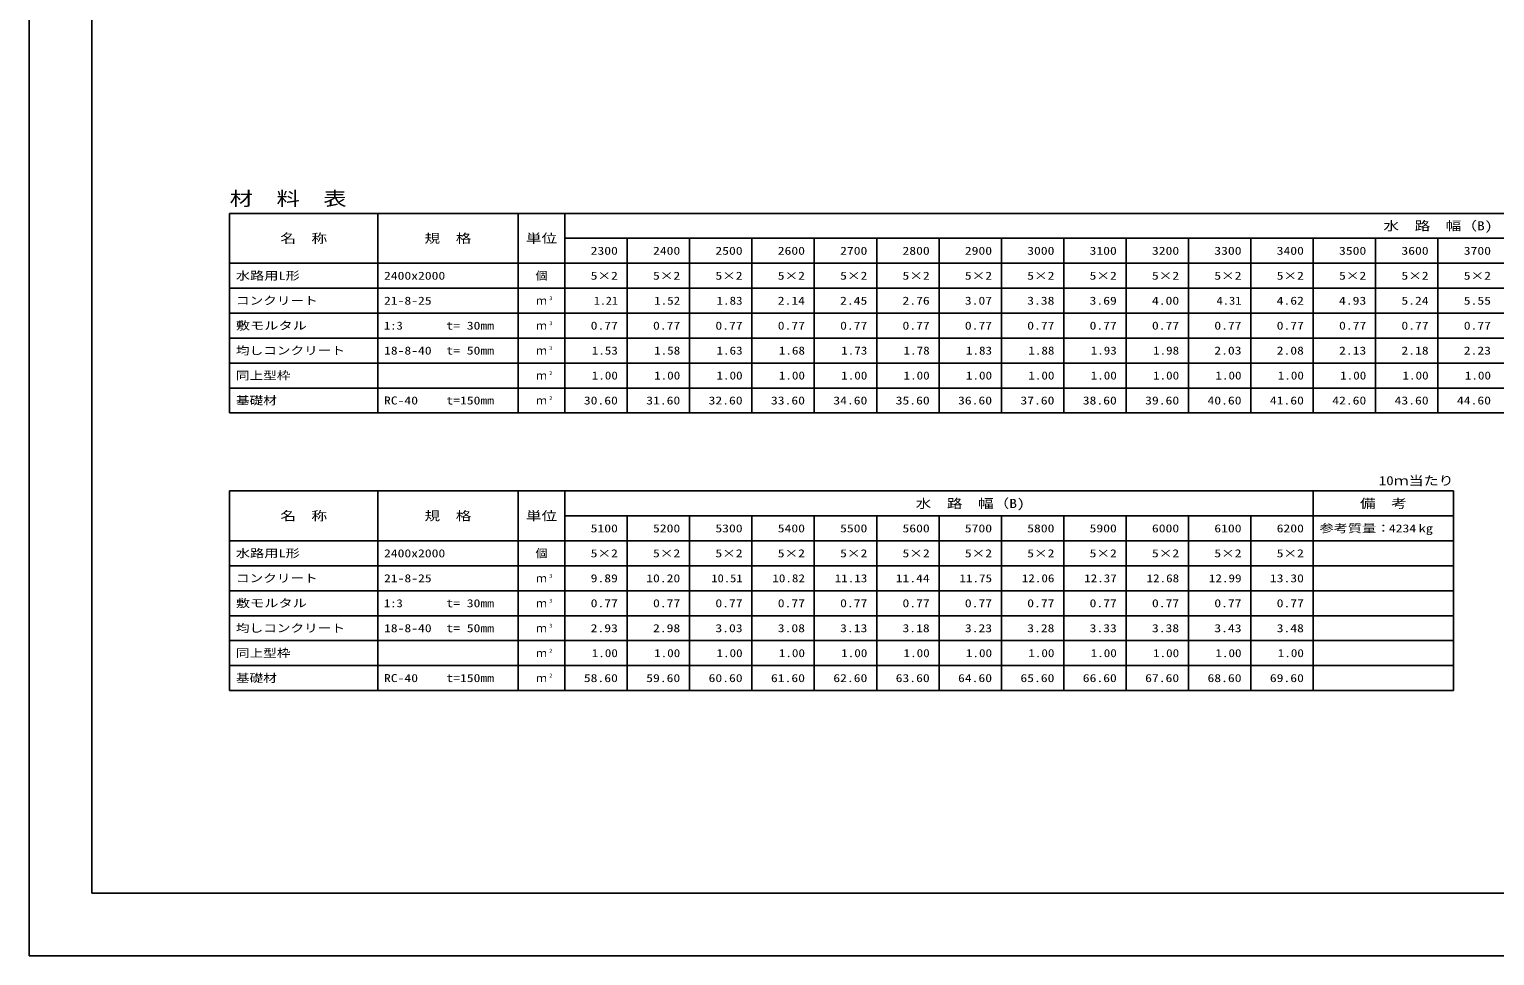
# Model space of a CAD drawing. Units: millimetres at full size; details may follow other scales. Extents: x 0 to 25230, y 0 to 17820.
# Drawn here: x 0 to 14098, y 0 to 8910 of the extents above; entities that cross this region are included whole.
import ezdxf
from ezdxf.enums import TextEntityAlignment as Align

# ---------------------------------------------------------------- set-up
doc = ezdxf.new("R2010")
doc.units = ezdxf.units.MM
doc.layers.add('D-MTR', color=7, linetype='Continuous')
doc.layers.add('D-MTR-TXT', color=7, linetype='Continuous')
for name, color, linetype, lineweight in [('D-MTR-FRAM', 7, 'Continuous', 25), ('D-MTR-LINE', 7, 'Continuous', 25), ('D-TTL', 2, 'Continuous', 25)]:
    doc.layers.add(name, color=color, linetype=linetype, lineweight=lineweight)
doc.styles.add('ＭＳ ゴシック', font='')
doc.styles.get('ＭＳ ゴシック').set_extended_font_data('MS Gothic')

msp = doc.modelspace()

# ---------------------------------------------------------------- linework, layer by layer
at = {"layer": 'D-MTR-FRAM'}
for p, q in [((1927.5, 7140), (23302.5, 7140)), ((1927.5, 7140), (1927.5, 5220)), ((5152.5, 6900), (23302.5, 6900)), ((1927.5, 5220), (23302.5, 5220)), ((1927.5, 4470), (13702.5, 4470)), ((1927.5, 4470), (1927.5, 2550)), ((12352.5, 4470), (12352.5, 2550)), ((13702.5, 4470), (13702.5, 2550)), ((5152.5, 4230), (13702.5, 4230)), ((1927.5, 2550), (13702.5, 2550))]:
    msp.add_line(p, q, dxfattribs=at)
at = {"layer": 'D-MTR-LINE'}
for p, q in [((3352.5, 7140), (3352.5, 5220)), ((4702.5, 7140), (4702.5, 5220)), ((5152.5, 7140), (5152.5, 5220)), ((5752.5, 6900), (5752.5, 5220)), ((6352.5, 6900), (6352.5, 5220)), ((6952.5, 6900), (6952.5, 5220)), ((7552.5, 6900), (7552.5, 5220)), ((8152.5, 6900), (8152.5, 5220)), ((8752.5, 6900), (8752.5, 5220)), ((9352.5, 6900), (9352.5, 5220)), ((9952.5, 6900), (9952.5, 5220)), ((10552.5, 6900), (10552.5, 5220)), ((11152.5, 6900), (11152.5, 5220)), ((11752.5, 6900), (11752.5, 5220)), ((12352.5, 6900), (12352.5, 5220)), ((12952.5, 6900), (12952.5, 5220)), ((13552.5, 6900), (13552.5, 5220)), ((1927.5, 6660), (23302.5, 6660)), ((1927.5, 6420), (23302.5, 6420)), ((1927.5, 6180), (23302.5, 6180)), ((1927.5, 5940), (23302.5, 5940)), ((1927.5, 5700), (23302.5, 5700)), ((1927.5, 5460), (23302.5, 5460)), ((3352.5, 4470), (3352.5, 2550)), ((4702.5, 4470), (4702.5, 2550)), ((5152.5, 4470), (5152.5, 2550)), ((5752.5, 4230), (5752.5, 2550)), ((6352.5, 4230), (6352.5, 2550)), ((6952.5, 4230), (6952.5, 2550)), ((7552.5, 4230), (7552.5, 2550)), ((8152.5, 4230), (8152.5, 2550)), ((8752.5, 4230), (8752.5, 2550)), ((9352.5, 4230), (9352.5, 2550)), ((9952.5, 4230), (9952.5, 2550)), ((10552.5, 4230), (10552.5, 2550)), ((11152.5, 4230), (11152.5, 2550)), ((11752.5, 4230), (11752.5, 2550)), ((1927.5, 3990), (13702.5, 3990)), ((1927.5, 3750), (13702.5, 3750)), ((1927.5, 3510), (13702.5, 3510)), ((1927.5, 3270), (13702.5, 3270)), ((1927.5, 3030), (13702.5, 3030)), ((1927.5, 2790), (13702.5, 2790))]:
    msp.add_line(p, q, dxfattribs=at)
at = {"layer": 'D-TTL'}
for points in [[(0, 0), (25230, 0), (25230, 17820), (0, 17820)], [(600, 600), (24630, 600), (24630, 17220), (600, 17220)]]:
    msp.add_lwpolyline(points, close=True, dxfattribs=at)

# ---------------------------------------------------------------- texts
at = {"layer": 'D-MTR', "style": 'ＭＳ ゴシック', "width": 1.25}
msp.add_text('材\u3000料\u3000表', height=132, dxfattribs=at).set_placement((1927.5, 7176), align=Align.BOTTOM_LEFT)
at = {"layer": 'D-MTR', "style": 'ＭＳ ゴシック', "width": 1.2}
msp.add_text('10ｍ当たり', height=87.98, dxfattribs=at).set_placement((13702.5, 4499), align=Align.BOTTOM_RIGHT)
at = {"layer": 'D-MTR-TXT', "style": 'ＭＳ ゴシック'}
for s, height, width, p in [('水\u3000路\u3000幅（B)', 87.98, 1.25, (13552.5, 7020)), ('名\u3000称', 87.98, 1.25, (2640, 6900)), ('規\u3000格', 87.98, 1.25, (4027.5, 6900)), ('単位', 87.98, 1.25, (4927.5, 6900)), ('個', 76.98, 1.1, (4927.5, 6540)), ('水\u3000路\u3000幅（B)', 87.98, 1.25, (9052.5, 4350)), ('備\u3000考', 87.98, 1.25, (13027.5, 4350)), ('名\u3000称', 87.98, 1.25, (2640, 4230)), ('規\u3000格', 87.98, 1.25, (4027.5, 4230)), ('単位', 87.98, 1.25, (4927.5, 4230)), ('個', 76.98, 1.1, (4927.5, 3870))]:
    msp.add_text(s, height=height, dxfattribs=dict(at, width=width)).set_placement(p, align=Align.MIDDLE_CENTER)
for s, width, p in [('2300', 1.25, (5662.5, 6780)), ('2400', 1.25, (6262.5, 6780)), ('2500', 1.25, (6862.5, 6780)), ('2600', 1.25, (7462.5, 6780)), ('2700', 1.25, (8062.5, 6780)), ('2800', 1.25, (8662.5, 6780)), ('2900', 1.25, (9262.5, 6780)), ('3000', 1.25, (9862.5, 6780)), ('3100', 1.25, (10462.5, 6780)), ('3200', 1.25, (11062.5, 6780)), ('3300', 1.25, (11662.5, 6780)), ('3400', 1.25, (12262.5, 6780)), ('3500', 1.25, (12862.5, 6780)), ('3600', 1.25, (13462.5, 6780)), ('3700', 1.25, (14062.5, 6780)), ('5×2', 1.25, (5662.5, 6540)), ('5×2', 1.25, (6262.5, 6540)), ('5×2', 1.25, (6862.5, 6540)), ('5×2', 1.25, (7462.5, 6540)), ('5×2', 1.25, (8062.5, 6540)), ('5×2', 1.25, (8662.5, 6540)), ('5×2', 1.25, (9262.5, 6540)), ('5×2', 1.25, (9862.5, 6540)), ('5×2', 1.25, (10462.5, 6540)), ('5×2', 1.25, (11062.5, 6540)), ('5×2', 1.25, (11662.5, 6540)), ('5×2', 1.25, (12262.5, 6540)), ('5×2', 1.25, (12862.5, 6540)), ('5×2', 1.25, (13462.5, 6540)), ('5×2', 1.25, (14062.5, 6540)), ('1.21', 1.1, (5662.5, 6300)), ('1.52', 1.2, (6262.5, 6300)), ('1.83', 1.2, (6862.5, 6300)), ('2.14', 1.25, (7462.5, 6300)), ('2.45', 1.25, (8062.5, 6300)), ('2.76', 1.25, (8662.5, 6300)), ('3.07', 1.25, (9262.5, 6300)), ('3.38', 1.25, (9862.5, 6300)), ('3.69', 1.25, (10462.5, 6300)), ('4.00', 1.25, (11062.5, 6300)), ('4.31', 1.15, (11662.5, 6300)), ('4.62', 1.25, (12262.5, 6300)), ('4.93', 1.25, (12862.5, 6300)), ('5.24', 1.25, (13462.5, 6300)), ('5.55', 1.25, (14062.5, 6300)), ('0.77', 1.25, (5662.5, 6060)), ('0.77', 1.25, (6262.5, 6060)), ('0.77', 1.25, (6862.5, 6060)), ('0.77', 1.25, (7462.5, 6060)), ('0.77', 1.25, (8062.5, 6060)), ('0.77', 1.25, (8662.5, 6060)), ('0.77', 1.25, (9262.5, 6060)), ('0.77', 1.25, (9862.5, 6060)), ('0.77', 1.25, (10462.5, 6060)), ('0.77', 1.25, (11062.5, 6060)), ('0.77', 1.25, (11662.5, 6060)), ('0.77', 1.25, (12262.5, 6060)), ('0.77', 1.25, (12862.5, 6060)), ('0.77', 1.25, (13462.5, 6060)), ('0.77', 1.25, (14062.5, 6060)), ('1.53', 1.2, (5662.5, 5820)), ('1.58', 1.2, (6262.5, 5820)), ('1.63', 1.2, (6862.5, 5820)), ('1.68', 1.2, (7462.5, 5820)), ('1.73', 1.2, (8062.5, 5820)), ('1.78', 1.2, (8662.5, 5820)), ('1.83', 1.2, (9262.5, 5820)), ('1.88', 1.2, (9862.5, 5820)), ('1.93', 1.2, (10462.5, 5820)), ('1.98', 1.2, (11062.5, 5820)), ('2.03', 1.25, (11662.5, 5820)), ('2.08', 1.25, (12262.5, 5820)), ('2.13', 1.25, (12862.5, 5820)), ('2.18', 1.25, (13462.5, 5820)), ('2.23', 1.25, (14062.5, 5820)), ('1.00', 1.2, (5662.5, 5580)), ('1.00', 1.2, (6262.5, 5580)), ('1.00', 1.2, (6862.5, 5580)), ('1.00', 1.2, (7462.5, 5580)), ('1.00', 1.2, (8062.5, 5580)), ('1.00', 1.2, (8662.5, 5580)), ('1.00', 1.2, (9262.5, 5580)), ('1.00', 1.2, (9862.5, 5580)), ('1.00', 1.2, (10462.5, 5580)), ('1.00', 1.2, (11062.5, 5580)), ('1.00', 1.2, (11662.5, 5580)), ('1.00', 1.2, (12262.5, 5580)), ('1.00', 1.2, (12862.5, 5580)), ('1.00', 1.2, (13462.5, 5580)), ('1.00', 1.2, (14062.5, 5580)), ('30.60', 1.25, (5662.5, 5340)), ('31.60', 1.25, (6262.5, 5340)), ('32.60', 1.25, (6862.5, 5340)), ('33.60', 1.25, (7462.5, 5340)), ('34.60', 1.25, (8062.5, 5340)), ('35.60', 1.25, (8662.5, 5340)), ('36.60', 1.25, (9262.5, 5340)), ('37.60', 1.25, (9862.5, 5340)), ('38.60', 1.25, (10462.5, 5340)), ('39.60', 1.25, (11062.5, 5340)), ('40.60', 1.25, (11662.5, 5340)), ('41.60', 1.25, (12262.5, 5340)), ('42.60', 1.25, (12862.5, 5340)), ('43.60', 1.25, (13462.5, 5340)), ('44.60', 1.25, (14062.5, 5340)), ('5100', 1.25, (5662.5, 4110)), ('5200', 1.25, (6262.5, 4110)), ('5300', 1.25, (6862.5, 4110)), ('5400', 1.25, (7462.5, 4110)), ('5500', 1.25, (8062.5, 4110)), ('5600', 1.25, (8662.5, 4110)), ('5700', 1.25, (9262.5, 4110)), ('5800', 1.25, (9862.5, 4110)), ('5900', 1.25, (10462.5, 4110)), ('6000', 1.25, (11062.5, 4110)), ('6100', 1.25, (11662.5, 4110)), ('6200', 1.25, (12262.5, 4110)), ('4234', 1.25, (13342.5, 4110)), ('5×2', 1.25, (5662.5, 3870)), ('5×2', 1.25, (6262.5, 3870)), ('5×2', 1.25, (6862.5, 3870)), ('5×2', 1.25, (7462.5, 3870)), ('5×2', 1.25, (8062.5, 3870)), ('5×2', 1.25, (8662.5, 3870)), ('5×2', 1.25, (9262.5, 3870)), ('5×2', 1.25, (9862.5, 3870)), ('5×2', 1.25, (10462.5, 3870)), ('5×2', 1.25, (11062.5, 3870)), ('5×2', 1.25, (11662.5, 3870)), ('5×2', 1.25, (12262.5, 3870)), ('9.89', 1.25, (5662.5, 3630)), ('10.20', 1.25, (6262.5, 3630)), ('10.51', 1.15, (6862.5, 3630)), ('10.82', 1.2, (7462.5, 3630)), ('11.13', 1.2, (8062.5, 3630)), ('11.44', 1.25, (8662.5, 3630)), ('11.75', 1.2, (9262.5, 3630)), ('12.06', 1.2, (9862.5, 3630)), ('12.37', 1.2, (10462.5, 3630)), ('12.68', 1.2, (11062.5, 3630)), ('12.99', 1.2, (11662.5, 3630)), ('13.30', 1.25, (12262.5, 3630)), ('0.77', 1.25, (5662.5, 3390)), ('0.77', 1.25, (6262.5, 3390)), ('0.77', 1.25, (6862.5, 3390)), ('0.77', 1.25, (7462.5, 3390)), ('0.77', 1.25, (8062.5, 3390)), ('0.77', 1.25, (8662.5, 3390)), ('0.77', 1.25, (9262.5, 3390)), ('0.77', 1.25, (9862.5, 3390)), ('0.77', 1.25, (10462.5, 3390)), ('0.77', 1.25, (11062.5, 3390)), ('0.77', 1.25, (11662.5, 3390)), ('0.77', 1.25, (12262.5, 3390)), ('2.93', 1.25, (5662.5, 3150)), ('2.98', 1.25, (6262.5, 3150)), ('3.03', 1.25, (6862.5, 3150)), ('3.08', 1.25, (7462.5, 3150)), ('3.13', 1.25, (8062.5, 3150)), ('3.18', 1.25, (8662.5, 3150)), ('3.23', 1.25, (9262.5, 3150)), ('3.28', 1.25, (9862.5, 3150)), ('3.33', 1.25, (10462.5, 3150)), ('3.38', 1.25, (11062.5, 3150)), ('3.43', 1.25, (11662.5, 3150)), ('3.48', 1.25, (12262.5, 3150)), ('1.00', 1.2, (5662.5, 2910)), ('1.00', 1.2, (6262.5, 2910)), ('1.00', 1.2, (6862.5, 2910)), ('1.00', 1.2, (7462.5, 2910)), ('1.00', 1.2, (8062.5, 2910)), ('1.00', 1.2, (8662.5, 2910)), ('1.00', 1.2, (9262.5, 2910)), ('1.00', 1.2, (9862.5, 2910)), ('1.00', 1.2, (10462.5, 2910)), ('1.00', 1.2, (11062.5, 2910)), ('1.00', 1.2, (11662.5, 2910)), ('1.00', 1.2, (12262.5, 2910)), ('58.60', 1.25, (5662.5, 2670)), ('59.60', 1.25, (6262.5, 2670)), ('60.60', 1.25, (6862.5, 2670)), ('61.60', 1.25, (7462.5, 2670)), ('62.60', 1.25, (8062.5, 2670)), ('63.60', 1.25, (8662.5, 2670)), ('64.60', 1.25, (9262.5, 2670)), ('65.60', 1.25, (9862.5, 2670)), ('66.60', 1.25, (10462.5, 2670)), ('67.60', 1.25, (11062.5, 2670)), ('68.60', 1.25, (11662.5, 2670)), ('69.60', 1.25, (12262.5, 2670))]:
    msp.add_text(s, height=76.98, dxfattribs=dict(at, width=width)).set_placement(p, align=Align.MIDDLE_RIGHT)
for s, width, p in [('水路用L形', 1.3, (1987.5, 6540)), ('2400x2000', 1.25, (3412.5, 6540)), ('コンクリート', 1.25, (1987.5, 6300)), ('21-8-25', 1.25, (3412.5, 6300)), ('敷モルタル', 1.3, (1987.5, 6060)), ('1:3', 1.15, (3412.5, 6060)), ('t= 30mm', 1.25, (4012.5, 6060)), ('均しコンクリート', 1.25, (1987.5, 5820)), ('18-8-40', 1.25, (3412.5, 5820)), ('t= 50mm', 1.25, (4012.5, 5820)), ('同上型枠', 1.25, (1987.5, 5580)), ('基礎材', 1.25, (1987.5, 5340)), ('RC-40', 1.25, (3412.5, 5340)), ('t=150mm', 1.25, (4012.5, 5340)), ('参考質量：    kg', 1.3, (12412.5, 4110)), ('水路用L形', 1.3, (1987.5, 3870)), ('2400x2000', 1.25, (3412.5, 3870)), ('コンクリート', 1.25, (1987.5, 3630)), ('21-8-25', 1.25, (3412.5, 3630)), ('敷モルタル', 1.3, (1987.5, 3390)), ('1:3', 1.15, (3412.5, 3390)), ('t= 30mm', 1.25, (4012.5, 3390)), ('均しコンクリート', 1.25, (1987.5, 3150)), ('18-8-40', 1.25, (3412.5, 3150)), ('t= 50mm', 1.25, (4012.5, 3150)), ('同上型枠', 1.25, (1987.5, 2910)), ('基礎材', 1.25, (1987.5, 2670)), ('RC-40', 1.25, (3412.5, 2670)), ('t=150mm', 1.25, (4012.5, 2670))]:
    msp.add_text(s, height=76.98, dxfattribs=dict(at, width=width)).set_placement(p, align=Align.MIDDLE_LEFT)
for p in [(4927.5, 6300), (4927.5, 6060), (4927.5, 5820), (4927.5, 5580), (4927.5, 5340), (4927.5, 3630), (4927.5, 3390), (4927.5, 3150), (4927.5, 2910), (4927.5, 2670)]:
    msp.add_text('ｍ', height=76.98, dxfattribs=at).set_placement(p, align=Align.MIDDLE_CENTER)
at = {"layer": 'D-MTR-TXT', "style": 'ＭＳ ゴシック', "width": 1.15}
for s, p in [('3', (5002.5, 6293)), ('3', (5002.5, 6053)), ('3', (5002.5, 5813)), ('2', (5002.5, 5573)), ('2', (5002.5, 5333)), ('3', (5002.5, 3623)), ('3', (5002.5, 3383)), ('3', (5002.5, 3143)), ('2', (5002.5, 2903)), ('2', (5002.5, 2663))]:
    msp.add_text(s, height=38.49, dxfattribs=at).set_placement(p, align=Align.BOTTOM_LEFT)

doc.saveas('drawing.dxf')
